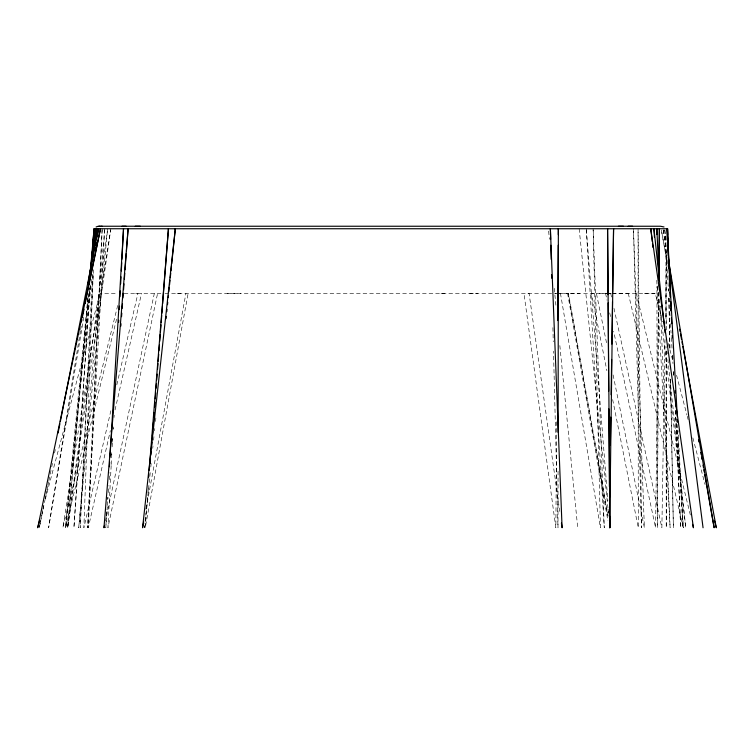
<?xml version="1.0" encoding="UTF-8"?>
<svg xmlns="http://www.w3.org/2000/svg" width="754" height="754" viewBox="0 0 754 754"><rect width="100%" height="100%" fill="white"/><g stroke="black" fill="none" stroke-linecap="round" stroke-linejoin="round"><path stroke-width="0.57" stroke-dasharray="3.77 2.83" d="M558.064 471.25L557.988 527.753L553.502 351.175M666.602 351.175L666.253 527.762L666.055 346.472M666.64 329.988L666.79 255.823M658.902 299.376L657.29 527.762L656.941 286.426M556.725 421.806L555.83 527.753L523.964 293.334M658.591 292.316L655.575 527.753L613.652 331.26M665 339.404L661.88 527.762L613.473 305.973M665.377 317.038L666.395 255.823M93.081 274.654L83.873 527.762L111.29 408.828M102.129 229.923L88.284 527.753L110.367 430.553M92.516 274.475L80.178 527.753L93.534 269.791M102.186 228.745L87.662 527.753L104.665 229.923M111.177 465.614L107.935 527.762L157.605 293.334L156.634 293.334M111.243 464.436L111.856 452.711M112.157 446.849L112.582 438.639M113.194 426.915L113.072 429.262L113.317 426.915M106.201 520.722L105.786 527.753L107.36 506.65M106.474 516.028L106.898 508.997M107.454 499.61L107.596 497.272M107.445 505.472L108.058 497.272M108.406 492.579L108.934 485.538M109.377 479.676L109.895 472.645M111.215 455.058L111.385 452.711M112.176 442.155L112.44 438.639M114.014 417.537L114.193 415.19M147.614 497.272L145.249 527.762L188.132 293.334M147.982 492.579L148.434 486.716M144.749 525.406L144.561 527.753L145.041 523.087M145.117 520.722L145.682 513.681M146.059 508.997L146.342 505.472M104.74 228.745L78.699 527.753L107.511 229.923M87.982 297.934L67.662 527.753L88.774 293.24M87.869 297.66L65.475 527.762L116.993 317.349M89.236 292.986L65.758 527.753L91.686 278.971M89.358 291.817L89.933 285.983M145.164 521.919L149.726 477.527M149.848 476.368L150.329 471.693M150.809 467.018L151.168 463.512M152.732 448.328L152.968 445.991M153.571 440.157L153.929 436.651M154.532 430.807L154.777 428.479M155.494 421.467L155.852 417.961M107.624 228.745L67.69 527.762L110.678 229.913M110.847 228.745L62.827 527.753L117.878 304.767M80.452 330.733L48.633 527.753L84.024 315.672M80.64 329.573L81.206 326.096M145.993 509.28L185.936 293.334M39.283 527.753L39.745 525.453M39.971 524.294L40.886 519.676M41.112 518.526L41.8 515.057M42.026 513.908L42.714 510.439M42.95 509.289L43.864 504.671M39.519 526.603L40.226 523.153M40.462 522.004L44.938 500.156M45.174 499.007L45.881 495.557M46.117 494.407L46.814 490.958M47.05 489.808L47.756 486.358M47.992 485.208L48.699 481.759M48.935 480.609L51.526 467.951M51.762 466.801L52.469 463.352M54.59 453.003L55.296 449.554M105.447 520.863L106.182 517.414M106.437 516.264L154.353 293.334M115.042 409.969L141.535 293.334M116.832 384.813L137.925 293.334L134.9 293.334M45.278 499.308L100.15 293.334L117.266 293.334M177.067 293.334L181.092 293.334M227.171 293.334L240.875 293.334M440.977 293.334L445.557 293.334M469.667 293.334L477.876 293.334M528.026 293.334L529.082 293.334L559.788 511.429M555.236 293.334L558.563 293.334M559.675 293.334L568.459 293.334L607.95 515.048M570.703 293.334L579.769 293.334M606.621 293.334L591.419 293.334L606.885 370.704M607.79 293.334L611.306 293.334M612.239 293.334L629.392 293.334M636.235 293.334L690.381 515.18M644.397 293.334L655.235 293.334L662.643 321.788M124.174 293.334L163.957 293.334M165.06 293.334L556.132 293.334M557.253 293.334L596.395 293.334L606.979 345.049M599.298 293.334L655.235 293.334M668.27 343.409L673.02 361.609M676.574 375.266L686.951 415.096M687.252 416.236L688.138 419.648M692.879 437.857L705.037 484.511M628.27 293.334L683.341 527.762L678.025 430.43M610.712 293.334L611.711 297.934M605.556 293.334L607.027 300.233M609.722 312.872L610.712 317.472M613.096 374.927L644.378 527.762L633.52 229.923M612.663 399.573L638.289 527.753L638.054 228.745M667.281 262.232L661.315 229.904L667.271 263.514M568.224 293.334L607.875 516.207M567.583 293.334L607.922 520.826M663.247 229.904L666.423 248.452M560.448 293.334L600.429 527.753L593.125 228.745M663.209 229.913L666.319 253.184M666.479 254.343L667.252 260.158M664.811 229.913L666.31 241.6M657.45 285.983L685.782 527.762L667.884 359.564M667.017 351.392L667.262 353.72M579.157 228.745L607.96 507.904M608.082 509.073L608.798 516.075M548.62 231.082L549.421 239.263M554.237 288.32L556.066 307.001M559.845 345.549L577.696 527.753M586.358 229.923L607.865 500.788M608.704 511.344L608.893 513.691M664.736 229.923L668.346 288.546M668.921 297.934L669.203 302.618M669.788 312.005L670.146 317.868M670.504 323.73L671.088 333.108M671.371 337.801L672.021 348.348M672.455 355.388L672.964 363.598M673.463 371.807L673.756 376.491L673.548 371.807M676.357 418.706L676.574 422.221M676.64 423.399L683.067 527.762L677.149 424.568M586.263 228.745L604.265 527.762L593.172 229.923M656.753 280.337L670.117 527.762L660.287 306.143M672.804 355.388L672.964 358.904M675.32 410.496L675.857 422.221M675.914 423.399L680.683 527.762L675.97 421.052M673.803 371.807L673.906 374.144M675.509 410.496L675.923 419.884M633.473 228.745L641.503 527.762L638.072 229.923M552.899 327.632L553.257 341.76M668.779 288.782L668.826 291.138M668.958 298.207L669.957 349.997M668.675 288.782L668.723 291.138M668.855 298.207L669.872 349.997M665.933 235.813L666.027 324.097M90.188 285.031L73.92 527.753L90.301 285.031M673.369 527.762L670.523 379.432L673.369 527.762"/><path stroke-width="1.13" d="M558.111 432.4L558.356 228.745L558.309 234.635M659.034 280.545L659.401 228.745L658.742 280.545M557.583 320.573L558.214 245.229M609.609 497.15L609.92 475.962M610.372 445.35L610.787 417.103M611.117 394.728L611.635 359.413M611.862 344.116L612.493 301.732M612.634 292.316L613.567 228.745L609.694 527.753L609.609 515.981M94.109 246.407L94.75 228.745L667.629 228.745L668.035 249.942M93.543 253.372L94.75 228.745M95.117 239.301L95.362 234.607M95.485 232.26L95.664 228.745L92.742 257.943M118.642 322.552L118.755 320.205M119.311 309.658L119.49 306.133M119.98 296.756L120.291 290.893M120.659 283.862L121.017 276.822M121.328 270.959L121.752 262.75M121.941 259.235L123.524 228.745L109.961 457.405M109.405 466.783L109.679 462.089M91.451 266.266L91.602 263.928M91.762 261.581L93.958 228.745L95.409 228.745M91.875 261.581L93.854 232.26M120.847 326.067L121.017 323.73M121.545 316.689L121.809 313.174M122.157 308.48L122.506 303.796M122.949 297.934L123.298 293.24M123.562 289.724L123.995 283.862M124.344 279.168L124.787 273.306M125.051 269.791L126.276 253.372M126.446 251.025L128.114 228.745L103.967 527.753L104.457 525.453M150.253 463.267L150.442 460.92M150.894 455.058L151.168 451.542M151.62 445.68L151.893 442.155M152.355 436.293L152.713 431.608M153.081 426.915L153.439 422.221M153.807 417.537L154.174 412.843M154.627 406.981L154.994 402.287M155.258 398.772L155.72 392.909M156.078 388.216L156.446 383.532M156.719 380.016L157.171 374.144M157.539 369.46L157.991 363.598M158.17 361.251L158.717 354.21M158.99 350.695L159.452 344.832M159.725 341.317L160.272 334.276M160.451 331.939L160.998 324.899M161.177 322.552L161.724 315.521M161.903 313.174L162.449 306.143M162.638 303.796L168.453 228.745L149.151 470.298M148.585 477.339L148.868 473.814M90.367 270.959L94.099 228.745M91.196 266.266L91.62 261.581M91.931 258.057L92.356 253.372M92.78 248.679L93.1 245.163M93.515 240.469L93.835 236.954M90.48 270.799L92.412 250.941M92.638 248.603L93.1 243.928M93.439 240.422L93.892 235.757M166.069 318.688L166.314 316.35M166.794 311.675L167.03 309.338M167.511 304.663L167.756 302.335M168.236 297.66L168.472 295.323M168.83 291.817L169.311 287.151M169.556 284.814L170.036 280.139M170.272 277.802L170.753 273.127M170.998 270.799L171.478 266.124M171.714 263.787L175.324 228.745L142.572 527.753L143.646 521.975M95.956 238.094L96.927 228.745L88.133 283.221M95.051 249.612L95.438 247.293M95.824 244.975L96.21 242.656M97.181 236.86L98.538 228.745L60.329 421.543M58.039 433.088L59.877 423.852M81.423 321.901L81.894 319.602M82.365 317.302L84.014 309.253M85.183 303.504L88.482 287.397M88.953 285.097L100.489 228.745L37.7 527.762L39.519 520.929M96.097 226.963L98.19 226.238L660.495 226.247L664.02 226.963M100.763 226.238L102.252 226.247M122.007 226.247L126.116 226.247M135.258 226.247L140.272 226.247M618.412 226.247L623.426 226.247M628.148 226.247L632.568 226.247M98.963 226.238L99.858 226.247M714.519 520.929L716.3 527.753L682.841 346.501M692.606 524.332L693.435 527.762L650.749 228.745L652.257 241.591M679.646 329.187L680.07 331.496M680.494 333.805L681.559 339.573M681.984 341.882L682.417 344.192M698.515 439.676L698.93 441.995M700.777 452.428L701.192 454.747M701.606 457.065L702.012 459.384M703.039 465.171L703.454 467.489M703.859 469.808L704.274 472.127M704.688 474.445L714.142 527.753L668.402 260.036M609.524 525.444L609.929 527.762L607.583 228.745L608.044 294.673M561.428 523.087L562.088 527.753L550.382 228.745L550.656 239.338M668.412 257.943L703.058 527.753M652.53 243.928L652.936 247.435M664.406 326.859L653.963 228.745L654.406 236.954M664.651 329.196L665.028 332.702M675.198 390.563L675.339 392.909M675.942 403.465L676.14 406.981M677.262 416.359L667.017 228.745L667.544 240.469M677.45 419.884L677.582 422.221M667.658 242.816L668.242 255.719M668.402 259.235L668.836 268.613M669.156 275.653L669.477 282.684M669.91 292.071L670.117 296.756M670.655 308.48L670.768 310.827M670.495 296.756L667.497 228.745L667.61 234.635M670.702 301.449L671.117 310.827M671.428 317.868L671.682 323.73M672.2 335.455L672.304 337.801M659.147 280.337L656.857 228.745L656.866 234.635M659.354 285.031L659.458 287.378M550.806 245.229L551.165 259.357M551.551 274.654L551.645 278.188M667.676 238.17L667.912 249.942M608.101 302.91L608.723 391.203M608.855 408.857L609.402 486.556"/></g></svg>
